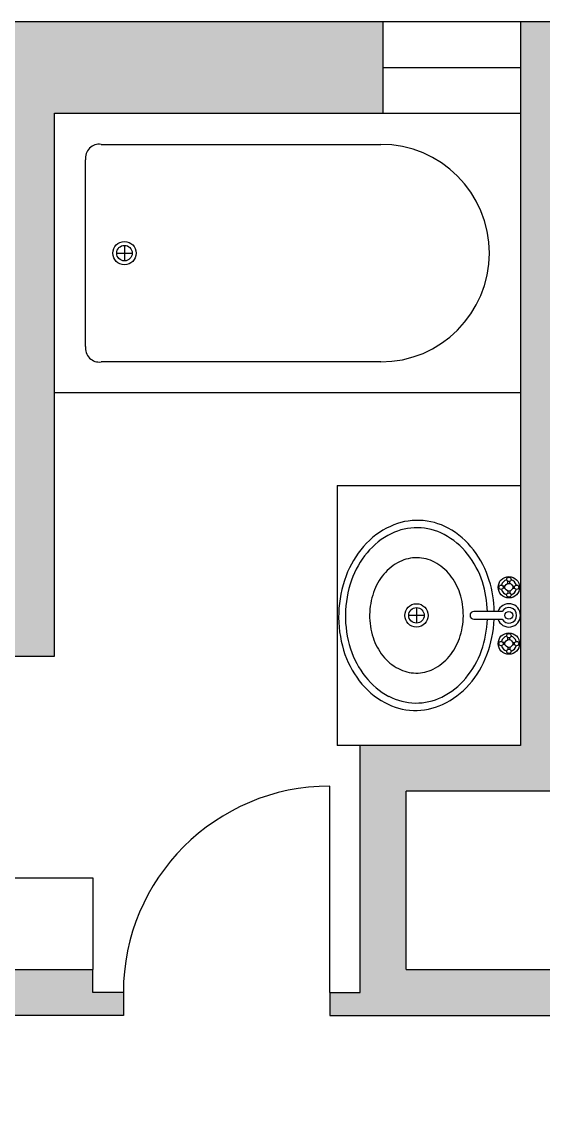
# Model space of a CAD drawing. Header units: millimetres. Extents: x 60252 to 149408, y 10197 to 135197.
# Drawn here: x 95965 to 98526, y 81805 to 87097 of the extents above; entities that cross this region are included whole.
import ezdxf

# ---------------------------------------------------------------- set-up
doc = ezdxf.new("R2010")
doc.units = ezdxf.units.MM
for name, color, linetype in [('Doors', 12, 'Continuous'), ('Floorplan -Outline', 40, 'Continuous'), ('Window', 20, 'Continuous')]:
    doc.layers.add(name, color=color, linetype=linetype)

# ---------------------------------------------------------------- blocks, each defined once
blk = doc.blocks.new('Bath Tub - 26 x 60 in.')
for p, q in [((8, -18), (10, -18)), ((9, -17), (9, -19))]:
    blk.add_line(p, q)
blk.add_lwpolyline([(0, -36), (0, 0), (60, 0), (60, -36)], close=True)
for points in [[(6, -4), (42, -4)], [(4, -30), (4, -6)], [(42, -32), (6, -32)]]:
    blk.add_lwpolyline(points)
for radius in [1.5, 1]:
    blk.add_circle((9, -18), radius)
for centre, radius, start, end in [((5.75, -5.75), 1.77, 81.8699, 188.1301), ((42, -18), 14, 270, 90), ((5.75, -30.25), 1.77, 171.8699, 278.1301)]:
    blk.add_arc(centre, radius, start, end)

msp = doc.modelspace()

# ---------------------------------------------------------------- hatches: boundary and pattern name
at = {"layer": 'Floorplan -Outline', "ltscale": 0.25}
h = msp.add_hatch(color=256, dxfattribs=at)
h.dxf.hatch_style = 1
h.paths.add_polyline_path([(107077.2, 63772), (107077.2, 64147), (107077.2, 68467), (107077.2, 68617), (106964.7, 68617), (106964.7, 68467), (106627.2, 68467), (106627.2, 65197), (106477.2, 65197), (106477.2, 65084.5), (106627.2, 65084.5), (106627.2, 64147), (106627.2, 63922), (106627.2, 63772)])
h.paths.add_polyline_path([(106964.7, 62017), (106964.7, 61867), (107077.2, 61867), (107077.2, 62017), (107077.2, 62422), (106627.2, 62422), (106627.2, 62017)])
h.paths.add_polyline_path([(107077.2, 59947), (107077.2, 60352), (107077.2, 60502), (106964.7, 60502), (106964.7, 60352), (106627.2, 60352), (106627.2, 59947)])
h.paths.add_polyline_path([(108577.2, 57922), (108577.2, 58372), (107077.2, 58372), (107077.2, 58597), (106627.2, 58597), (106627.2, 57922)])
h.paths.add_polyline_path([(113302.2, 57922), (113302.2, 53242), (113639.7, 53242), (113639.7, 53092), (113752.2, 53092), (113752.2, 53242), (113752.2, 58372), (110827.2, 58372), (110827.2, 57922)])
h.paths.add_polyline_path([(113752.2, 48247), (113752.2, 50197), (113752.2, 50347), (113639.7, 50347), (113639.7, 50197), (113302.2, 50197), (113302.2, 48697), (111802.2, 48697), (111802.2, 48247)])
h.paths.add_polyline_path([(109252.2, 48247), (109252.2, 48697), (106627.2, 48697), (106627.2, 48472), (106627.2, 48247)])
h.paths.add_polyline_path([(104002.2, 59947), (104002.2, 60172), (99127.2, 60172), (99127.2, 62197), (98377.2, 62197), (98377.2, 63568.6), (98377.2, 63922), (98377.2, 66322), (98152.2, 66322), (98152.2, 62197), (96652.2, 62197), (96427.2, 62197), (96427.2, 59947), (96652.2, 59947), (96802.2, 59947), (96802.2, 60059.5), (96652.2, 60059.5), (96652.2, 61972), (98002.2, 61972), (98902.2, 61972), (98902.2, 61667.2), (98902.2, 60172), (97867.2, 60172), (97867.2, 60059.5), (97717.2, 60059.5), (97717.2, 59947), (97867.2, 59947)])
h.paths.add_polyline_path([(105029.7, 64972), (105029.7, 65084.5), (105179.7, 65084.5), (105179.7, 65197), (105029.7, 65197), (98377.2, 65197), (98377.2, 64972)])
h.paths.add_polyline_path([(97180.7, 70972), (101961.2, 70972), (101961.2, 68686), (100589.6, 68686), (96539.7, 68686), (96539.7, 68836), (96427.2, 68836), (96427.2, 68686), (96427.2, 68461), (97011.2, 68461), (102186.2, 68461), (102186.2, 71197), (101827.2, 71197), (101827.2, 72772), (103439.7, 72772), (103439.7, 73222), (102052.2, 73222), (102052.2, 74272), (101602.2, 74272), (101602.2, 71197), (96539.7, 71197), (96539.7, 71347), (96427.2, 71347), (96427.2, 71197), (96427.2, 70319.5), (96427.2, 69998.5), (96427.2, 69848.5), (96539.7, 69848.5), (96539.7, 69998.5), (96652.2, 69998.5), (96652.2, 70972)])
h.paths.add_polyline_path([(102052.2, 76522), (102052.2, 79222), (101602.2, 79222), (101602.2, 78284.5), (100964.7, 78284.5), (99239.7, 78284.5), (98564.7, 78284.5), (98564.7, 78059.5), (99014.7, 78059.5), (99014.7, 77159.5), (98564.7, 77159.5), (96652.2, 77159.5), (96652.2, 78059.5), (97102.2, 78059.5), (97102.2, 78284.5), (96427.2, 78284.5), (96224.7, 78284.5), (96224.7, 78172), (96074.7, 78172), (96074.7, 78059.5), (96427.2, 78059.5), (96427.2, 72794.5), (96427.2, 72644.5), (96539.7, 72644.5), (96539.7, 72794.5), (96652.2, 72794.5), (96652.2, 76934.5), (99689.7, 76934.5), (99689.7, 77159.5), (99239.7, 77159.5), (99239.7, 78059.5), (99689.7, 78059.5), (101602.2, 78059.5), (101602.2, 77159.5), (101152.2, 77159.5), (101152.2, 76934.5), (101602.2, 76934.5), (101602.2, 76522)])
h.paths.add_polyline_path([(102052.2, 81472), (102052.2, 87097), (98413.2, 87097), (98413.2, 86647), (98413.2, 83546.9), (97627.2, 83546.9), (97627.2, 82334.5), (97477.2, 82334.5), (97477.2, 82222), (97627.2, 82222), (100402.2, 82222), (100402.2, 82334.5), (100252.2, 82334.5), (100252.2, 82447), (97852.2, 82447), (97852.2, 83321.9), (98638.2, 83321.9), (98638.2, 86647), (101602.2, 86647), (101602.2, 82334.5), (101452.2, 82334.5), (101452.2, 82222), (101602.2, 82222), (101602.2, 81472)])
h.paths.add_polyline_path([(97738.2, 86647), (97738.2, 87097), (95902.2, 87097), (95902.2, 86647), (95902.2, 84209.5), (94402.2, 84209.5), (94402.2, 82334.5), (94252.2, 82334.5), (94252.2, 82222), (94402.2, 82222), (94402.2, 78022), (94402.2, 77797), (94402.2, 74819.5), (94514.7, 74819.5), (94514.7, 74669.5), (94627.2, 74669.5), (94627.2, 74819.5), (94627.2, 78059.5), (94777.2, 78059.5), (94777.2, 78172), (94627.2, 78172), (94627.2, 79747), (94627.2, 79972), (94627.2, 82222), (96314.7, 82222), (96464.7, 82222), (96464.7, 82334.5), (96314.7, 82334.5), (96314.7, 82447), (94627.2, 82447), (94627.2, 82897), (94627.2, 83984.5), (96127.2, 83984.5), (96127.2, 86647)])
h.paths.add_polyline_path([(94402.2, 86647), (95227.2, 86647), (95227.2, 87097), (94627.2, 87097), (89002.2, 87097), (89002.2, 82672), (89002.2, 80197), (89452.2, 80197), (89452.2, 82222), (90764.7, 82222), (90914.7, 82222), (90914.7, 82334.5), (90764.7, 82334.5), (90764.7, 82447), (89452.2, 82447), (89452.2, 86647), (91927.2, 86647), (92114.7, 86647), (92114.7, 82334.5), (91964.7, 82334.5), (91964.7, 82222), (92114.7, 82222), (93089.7, 82222), (93239.7, 82222), (93239.7, 82334.5), (93089.7, 82334.5), (93089.7, 82447), (92339.7, 82447), (92339.7, 84547), (92339.7, 86647)])

# ---------------------------------------------------------------- linework, layer by layer
for p, q in [((97513.2, 84821.9), (98413.2, 84821.9)), ((97513.2, 84821.9), (97513.2, 83546.9)), ((98351.3, 84340.7), (98351.3, 84351.1)), ((98360.8, 84340.8), (98360.8, 84351.1)), ((98337.6, 84327.2), (98327.4, 84327.2)), ((98337.8, 84317.7), (98327.4, 84317.7)), ((98351.3, 84304.1), (98351.3, 84293.9)), ((98360.8, 84304.2), (98360.8, 84293.9)), ((98374.3, 84327.2), (98384.6, 84327.2)), ((98374.4, 84317.7), (98384.6, 84317.7)), ((97902.8, 84222.5), (97902.8, 84146.3)), ((98323.1, 84203.4), (98184.6, 84203.4)), ((97940.9, 84184.4), (97864.7, 84184.4)), ((98184.6, 84165.3), (98323.1, 84165.3)), ((98337.6, 84051), (98327.4, 84051)), ((98337.8, 84041.5), (98327.4, 84041.5)), ((98351.3, 84064.5), (98351.3, 84074.8)), ((98360.8, 84064.6), (98360.8, 84074.8)), ((98374.3, 84051), (98384.6, 84051)), ((98374.4, 84041.5), (98384.6, 84041.5)), ((98351.3, 84027.9), (98351.3, 84017.7)), ((98360.8, 84028), (98360.8, 84017.7)), ((97627.2, 83546.9), (97513.2, 83546.9)), ((94627.2, 82897), (96314.7, 82897)), ((96314.7, 82897), (96314.7, 82447))]:
    msp.add_line(p, q)
for centre, radius in [((98356, 84322.5), 52.4), ((98356, 84360.6), 10.6), ((98317.9, 84322.5), 10.6), ((98356, 84322.5), 19.1), ((98356, 84284.4), 10.6), ((98394.1, 84322.5), 10.6), ((97902.8, 84184.4), 57.1), ((97902.8, 84184.4), 38.1), ((98356, 84184.4), 19.1), ((98356, 84046.3), 52.4), ((98356, 84084.4), 10.6), ((98317.9, 84046.3), 10.6), ((98356, 84046.3), 19.1), ((98394.1, 84046.3), 10.6), ((98356, 84008.2), 10.6)]:
    msp.add_circle(centre, radius)
at = {"linetype": 'Continuous'}
for centre, radius, start, end in [((97942.3, 84261.5), 396.8, 114.9909, 138.847), ((97907.6, 84335.9), 314.7, 88.1545, 114.9909), ((97904.8, 84329.6), 284.8, 89.1926, 116.2522), ((97904.8, 84329.6), 284.8, 62.1329, 89.1926), ((97907.6, 84335.9), 314.7, 61.318, 88.1545), ((97939.6, 84259), 363.5, 116.2522, 140.1556), ((97868, 84260), 363.5, 38.2295, 62.1329), ((97868.3, 84263.9), 396.8, 37.462, 61.318), ((97998.7, 84212.2), 471.7, 138.847, 159.4216), ((97995.1, 84212.7), 435.8, 140.1556, 160.6271), ((97903.8, 84278.6), 188.5, 89.3593, 116.3422), ((97903.8, 84278.6), 188.5, 62.3763, 89.3593), ((97811.3, 84215.3), 435.8, 17.758, 38.2295), ((97808.8, 84218.3), 471.7, 16.8873, 37.462), ((97926.5, 84232.9), 239.5, 116.3422, 140.2296), ((97880.1, 84233.4), 239.5, 38.4889, 62.3763), ((98088.9, 84178.4), 568, 159.4216, 178.1545), ((98082.9, 84181.8), 528.8, 160.6271, 179.1926), ((97962.4, 84202.9), 286.3, 140.2296, 160.7366), ((97843.5, 84204.3), 286.3, 17.9819, 38.4889), ((97722.6, 84186.9), 528.8, 1.7892, 17.758), ((97716.6, 84190.4), 568, 1.3168, 16.8873), ((98019.3, 84183.1), 346.5, 160.7366, 179.3593), ((97786.2, 84185.7), 346.5, 359.3593, 17.9819), ((98088.9, 84178.4), 568, 178.1545, 196.8873), ((98082.9, 84181.8), 528.8, 179.1926, 197.758), ((98019.3, 84183.1), 346.5, 179.3593, 197.9819), ((97786.2, 84185.7), 346.5, 340.7366, 359.3593), ((97722.6, 84186.9), 528.8, 340.6271, 357.6604), ((97716.6, 84190.4), 568, 339.4216, 357.4727), ((97962, 84164.5), 286.3, 197.9819, 218.4889), ((97843.1, 84165.8), 286.3, 320.2296, 340.7366), ((97996.7, 84150.4), 471.7, 196.8873, 217.462), ((97994.2, 84153.4), 435.8, 197.758, 218.2295), ((97925.4, 84135.3), 239.5, 218.4889, 242.3763), ((97879.1, 84135.9), 239.5, 296.3422, 320.2296), ((97810.4, 84156), 435.8, 320.1556, 340.6271), ((97806.8, 84156.5), 471.7, 318.847, 339.4216), ((97937.5, 84108.7), 363.5, 218.2295, 242.1329), ((97901.7, 84090.1), 188.5, 242.3763, 269.3593), ((97901.7, 84090.1), 188.5, 269.3593, 296.3422), ((97865.9, 84109.7), 363.5, 296.2522, 320.1556), ((97937.2, 84104.8), 396.8, 217.462, 241.318), ((97863.2, 84107.2), 396.8, 294.9909, 318.847), ((97900.7, 84039.2), 284.8, 242.1329, 269.1926), ((97900.7, 84039.2), 284.8, 269.1926, 296.2522), ((97897.9, 84032.8), 314.7, 241.318, 268.1545), ((97897.9, 84032.8), 314.7, 268.1545, 294.9909)]:
    msp.add_arc(centre, radius, start, end, dxfattribs=at)
for centre, radius, start, end in [((98356, 84322.5), 38.1, 106.2342, 163.9047), ((98356, 84322.5), 38.1, 15.2407, 74.2093), ((98356, 84322.5), 38.1, 196.12, 254.0884), ((98356, 84322.5), 38.1, 286.4413, 344.0789), ((98184.6, 84184.4), 19.1, 90, 270), ((98356, 84184.4), 57.1, 199.6514, 160.3603), ((98356, 84184.4), 38.1, 210.3431, 149.7554), ((98356, 84046.3), 38.1, 195.2407, 254.2093), ((98356, 84046.3), 38.1, 106.4413, 164.0789), ((98356, 84046.3), 38.1, 16.12, 74.0884), ((98356, 84046.3), 38.1, 286.2342, 343.9047)]:
    msp.add_arc(centre, radius, start, end)
at = {"layer": 'Doors'}
msp.add_line((97477.2, 82334.5), (97477.2, 83347), dxfattribs=at)
msp.add_arc((97477.2, 82334.5), 1012.5, 90, 180, dxfattribs=at)
at = {"layer": 'Floorplan -Outline'}
for p, q in [((94627.2, 87097), (102052.2, 87097)), ((96127.2, 86647), (97627.2, 86647)), ((96127.2, 86647), (98413.2, 86647)), ((96127.2, 83984.5), (96127.2, 86647)), ((98413.2, 86647), (98413.2, 83546.9)), ((94627.2, 83984.5), (96127.2, 83984.5)), ((98413.2, 83546.9), (97627.2, 83546.9)), ((97627.2, 82334.5), (97627.2, 83546.9)), ((98638.2, 83321.9), (97852.2, 83321.9)), ((97852.2, 82447), (97852.2, 83321.9)), ((94627.2, 82447), (96314.7, 82447)), ((96314.7, 82334.5), (96314.7, 82447)), ((97852.2, 82447), (100252.2, 82447)), ((96464.7, 82334.5), (96314.7, 82334.5)), ((96464.7, 82334.5), (96464.7, 82222)), ((97477.2, 82334.5), (97627.2, 82334.5)), ((97477.2, 82334.5), (97477.2, 82222)), ((96314.7, 82222), (94627.2, 82222)), ((96464.7, 82222), (96314.7, 82222)), ((97477.2, 82222), (97627.2, 82222)), ((97627.2, 82222), (100402.2, 82222))]:
    msp.add_line(p, q, dxfattribs=at)
at = {"layer": 'Window'}
for p, q in [((97738.2, 87097), (97738.2, 86647)), ((98413.2, 87097), (98413.2, 86647)), ((97738.2, 86872), (98413.2, 86872))]:
    msp.add_line(p, q, dxfattribs=at)

# ---------------------------------------------------------------- block references
at = {"xscale": 38.09999999999999, "yscale": 38.09999999999999, "zscale": 38.09999999999999}
msp.add_blockref('Bath Tub - 26 x 60 in.', (96127.2, 86647), dxfattribs=at)

doc.saveas('drawing.dxf')
